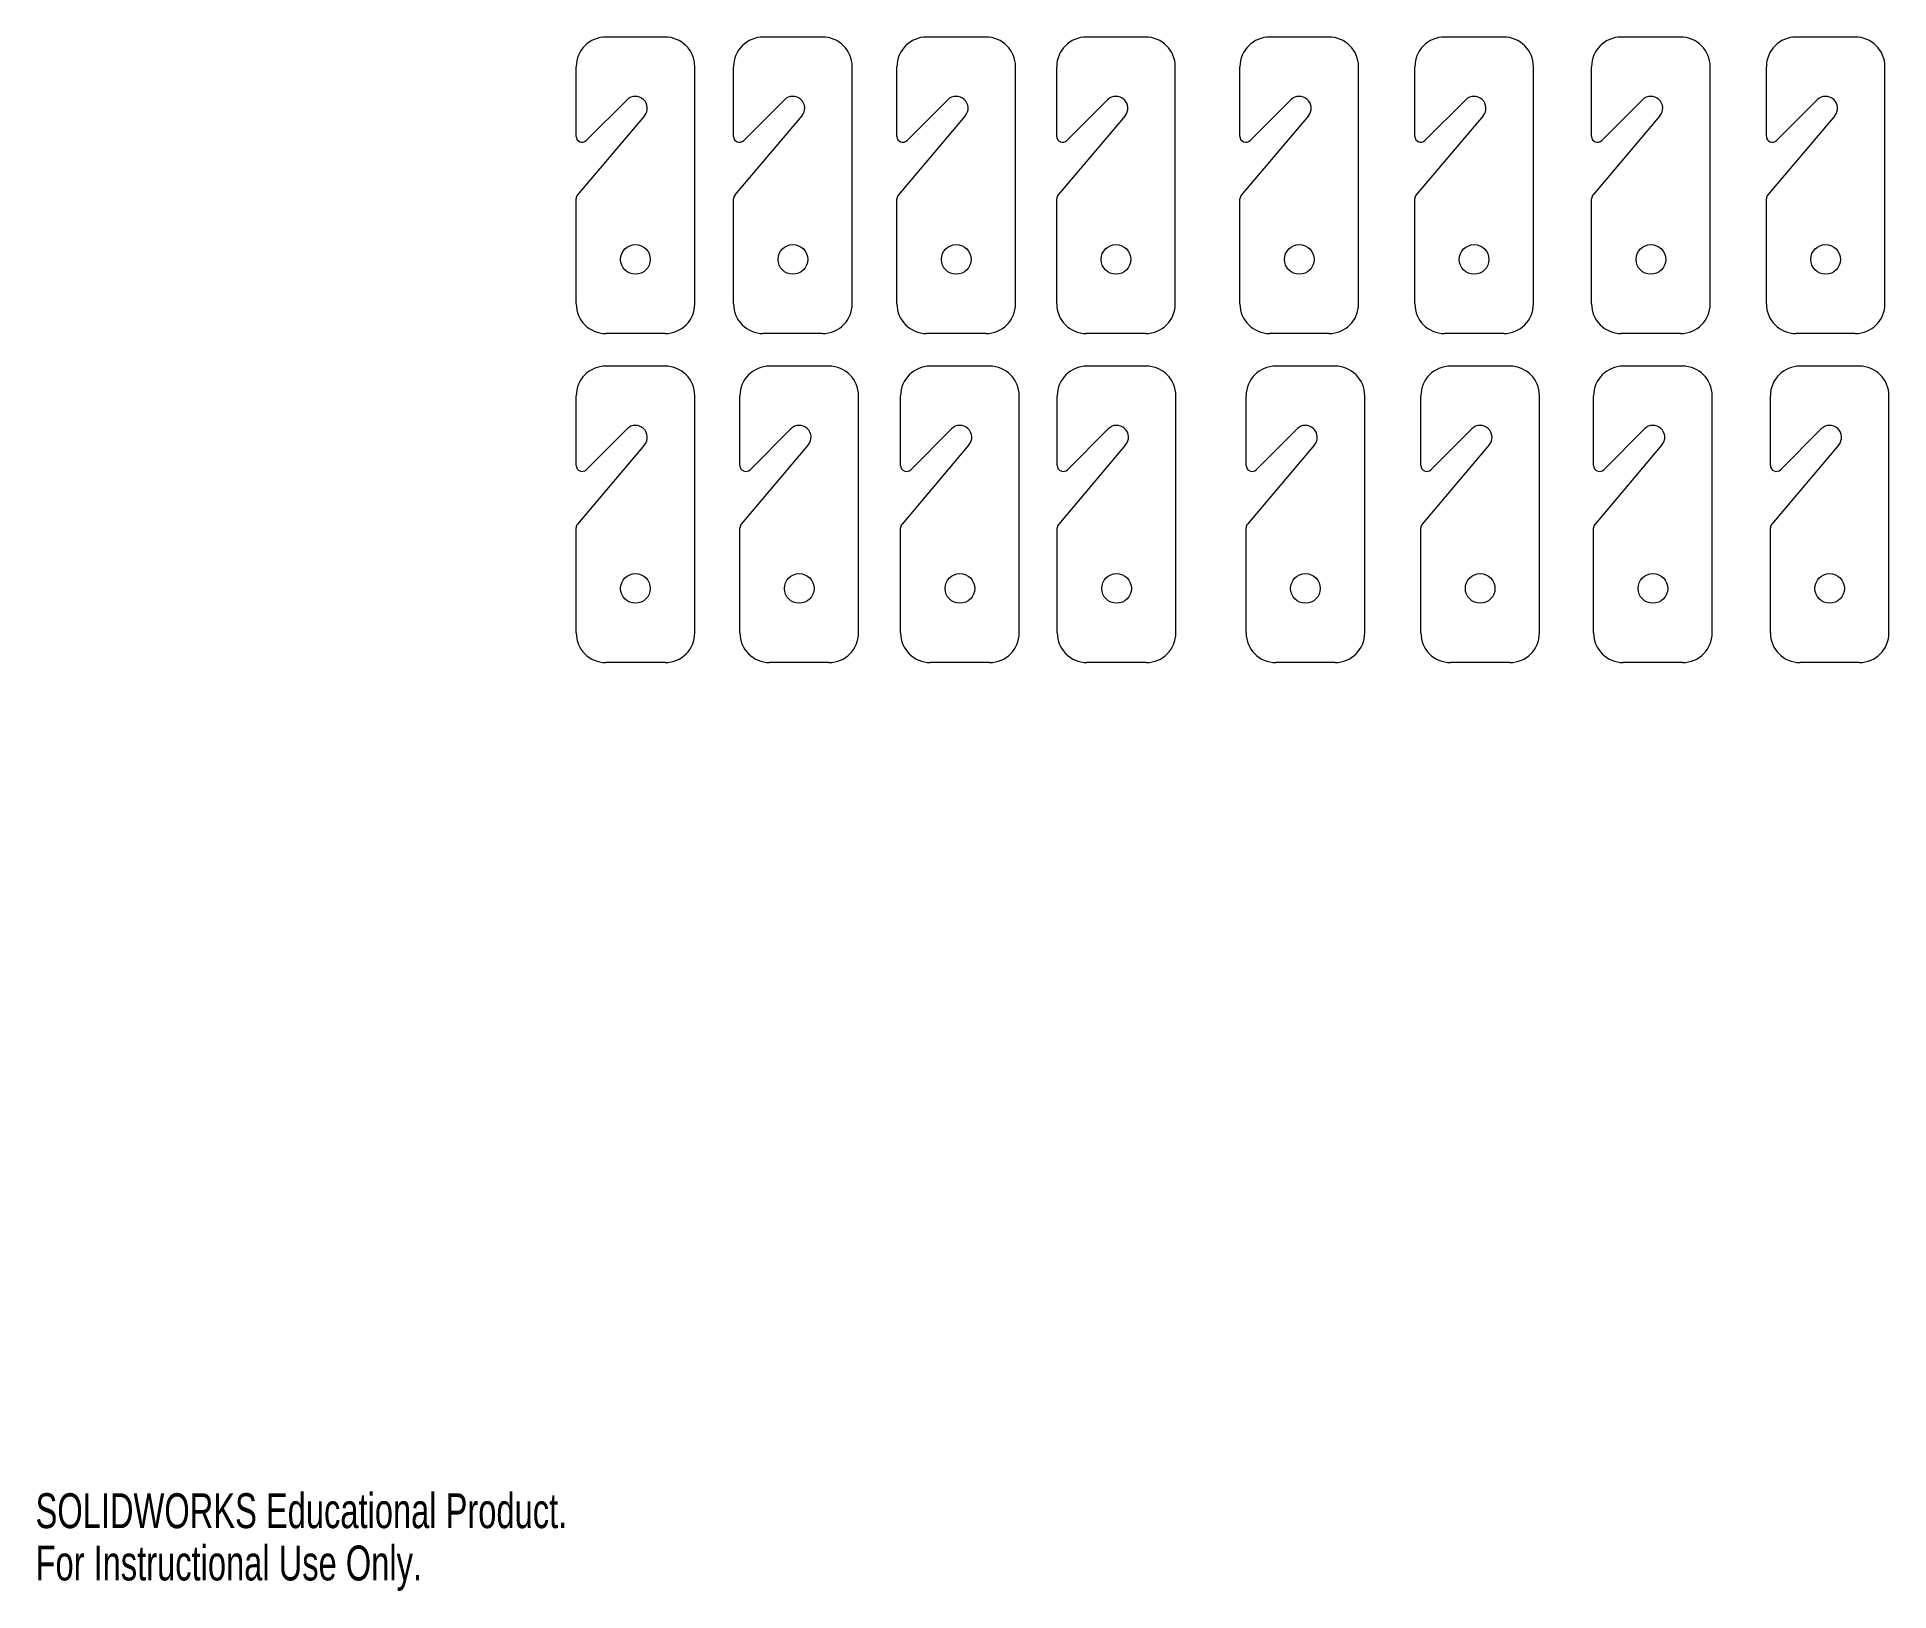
# Model space of a CAD drawing. Header units: inches. Extents: x 0.01 to 7.81, y 0 to 6.55.
import ezdxf

# ---------------------------------------------------------------- set-up
doc = ezdxf.new("R2010")
doc.units = ezdxf.units.IN
doc.header["$MEASUREMENT"] = 0
doc.styles.add('SLDTEXTSTYLE0', font='TXT', dxfattribs={"width": 0.7})

msp = doc.modelspace()

# ---------------------------------------------------------------- linework, layer by layer
at = {"color": 7, "linetype": 'Continuous', "lineweight": 15}
for p, q in [((2.6544, 6.5496), (2.4044, 6.5496)), ((3.3181, 6.5496), (3.0681, 6.5496)), ((4.0068, 6.5496), (3.7568, 6.5496)), ((4.6803, 6.5496), (4.4303, 6.5496)), ((5.4532, 6.5496), (5.2032, 6.5496)), ((6.1904, 6.5496), (5.9404, 6.5496)), ((6.9356, 6.5496), (6.6856, 6.5496)), ((7.6724, 6.5496), (7.4224, 6.5496)), ((2.2794, 6.1307), (2.2794, 6.4246)), ((2.7794, 5.4246), (2.7794, 6.4246)), ((2.9431, 6.1307), (2.9431, 6.4246)), ((3.4431, 5.4246), (3.4431, 6.4246)), ((3.6318, 6.1307), (3.6318, 6.4246)), ((4.1318, 5.4246), (4.1318, 6.4246)), ((4.3053, 6.1307), (4.3053, 6.4246)), ((4.8053, 5.4246), (4.8053, 6.4246)), ((5.0782, 6.1307), (5.0782, 6.4246)), ((5.5782, 5.4246), (5.5782, 6.4246)), ((5.8154, 6.1307), (5.8154, 6.4246)), ((6.3154, 5.4246), (6.3154, 6.4246)), ((6.5606, 6.1307), (6.5606, 6.4246)), ((7.0606, 5.4246), (7.0606, 6.4246)), ((7.2974, 6.1307), (7.2974, 6.4246)), ((7.7974, 5.4246), (7.7974, 6.4246)), ((2.494, 6.285), (2.322, 6.113)), ((3.1578, 6.285), (2.9858, 6.113)), ((3.8464, 6.285), (3.6745, 6.113)), ((4.5199, 6.285), (4.348, 6.113)), ((5.2929, 6.285), (5.1209, 6.113)), ((6.03, 6.285), (5.858, 6.113)), ((6.7753, 6.285), (6.6033, 6.113)), ((7.5121, 6.285), (7.3401, 6.113)), ((2.5675, 6.2173), (2.2853, 5.8838)), ((3.2313, 6.2173), (2.949, 5.8838)), ((3.9199, 6.2173), (3.6377, 5.8838)), ((4.5934, 6.2173), (4.3112, 5.8838)), ((5.3664, 6.2173), (5.0841, 5.8838)), ((6.1035, 6.2173), (5.8213, 5.8838)), ((6.8488, 6.2173), (6.5666, 5.8838)), ((7.5856, 6.2173), (7.3034, 5.8838)), ((2.2794, 5.4246), (2.2794, 5.8677)), ((2.9431, 5.4246), (2.9431, 5.8677)), ((3.6318, 5.4246), (3.6318, 5.8677)), ((4.3053, 5.4246), (4.3053, 5.8677)), ((5.0782, 5.4246), (5.0782, 5.8677)), ((5.8154, 5.4246), (5.8154, 5.8677)), ((6.5606, 5.4246), (6.5606, 5.8677)), ((7.2974, 5.4246), (7.2974, 5.8677)), ((2.6544, 5.2996), (2.4044, 5.2996)), ((3.3181, 5.2996), (3.0681, 5.2996)), ((4.0068, 5.2996), (3.7568, 5.2996)), ((4.6803, 5.2996), (4.4303, 5.2996)), ((5.4532, 5.2996), (5.2032, 5.2996)), ((6.1904, 5.2996), (5.9404, 5.2996)), ((6.9356, 5.2996), (6.6856, 5.2996)), ((7.6724, 5.2996), (7.4224, 5.2996)), ((2.6544, 5.1622), (2.4044, 5.1622)), ((3.3448, 5.1622), (3.0948, 5.1622)), ((4.0223, 5.1622), (3.7723, 5.1622)), ((4.6829, 5.1622), (4.4329, 5.1622)), ((5.479, 5.1622), (5.229, 5.1622)), ((6.2158, 5.1622), (5.9658, 5.1622)), ((6.9441, 5.1622), (6.6941, 5.1622)), ((7.6894, 5.1622), (7.4394, 5.1622)), ((2.2794, 4.7432), (2.2794, 5.0372)), ((2.7794, 4.0372), (2.7794, 5.0372)), ((2.9698, 4.7432), (2.9698, 5.0372)), ((3.4698, 4.0372), (3.4698, 5.0372)), ((3.6473, 4.7432), (3.6473, 5.0372)), ((4.1473, 4.0372), (4.1473, 5.0372)), ((4.3079, 4.7432), (4.3079, 5.0372)), ((4.8079, 4.0372), (4.8079, 5.0372)), ((5.104, 4.7432), (5.104, 5.0372)), ((5.604, 4.0372), (5.604, 5.0372)), ((5.8408, 4.7432), (5.8408, 5.0372)), ((6.3408, 4.0372), (6.3408, 5.0372)), ((6.5691, 4.7432), (6.5691, 5.0372)), ((7.0691, 4.0372), (7.0691, 5.0372)), ((7.3144, 4.7432), (7.3144, 5.0372)), ((7.8144, 4.0372), (7.8144, 5.0372)), ((2.494, 4.8975), (2.322, 4.7256)), ((3.1844, 4.8975), (3.0125, 4.7256)), ((3.8619, 4.8975), (3.69, 4.7256)), ((4.5225, 4.8975), (4.3506, 4.7256)), ((5.3186, 4.8975), (5.1466, 4.7256)), ((6.0554, 4.8975), (5.8834, 4.7256)), ((6.7837, 4.8975), (6.6118, 4.7256)), ((7.529, 4.8975), (7.3571, 4.7256)), ((2.5675, 4.8299), (2.2853, 4.4964)), ((3.258, 4.8299), (2.9757, 4.4964)), ((3.9355, 4.8299), (3.6532, 4.4964)), ((4.5961, 4.8299), (4.3138, 4.4964)), ((5.3921, 4.8299), (5.1099, 4.4964)), ((6.1289, 4.8299), (5.8467, 4.4964)), ((6.8573, 4.8299), (6.575, 4.4964)), ((7.6025, 4.8299), (7.3203, 4.4964)), ((2.2794, 4.0372), (2.2794, 4.4802)), ((2.9698, 4.0372), (2.9698, 4.4802)), ((3.6473, 4.0372), (3.6473, 4.4802)), ((4.3079, 4.0372), (4.3079, 4.4802)), ((5.104, 4.0372), (5.104, 4.4802)), ((5.8408, 4.0372), (5.8408, 4.4802)), ((6.5691, 4.0372), (6.5691, 4.4802)), ((7.3144, 4.0372), (7.3144, 4.4802)), ((2.6544, 3.9122), (2.4044, 3.9122)), ((3.3448, 3.9122), (3.0948, 3.9122)), ((4.0223, 3.9122), (3.7723, 3.9122)), ((4.6829, 3.9122), (4.4329, 3.9122)), ((5.479, 3.9122), (5.229, 3.9122)), ((6.2158, 3.9122), (5.9658, 3.9122)), ((6.9441, 3.9122), (6.6941, 3.9122)), ((7.6894, 3.9122), (7.4394, 3.9122))]:
    msp.add_line(p, q, dxfattribs=at)
for centre in [(2.5294, 5.6121), (3.1931, 5.6121), (3.8818, 5.6121), (4.5553, 5.6121), (5.3282, 5.6121), (6.0654, 5.6121), (6.8106, 5.6121), (7.5474, 5.6121), (2.5294, 4.2247), (3.2198, 4.2247), (3.8973, 4.2247), (4.5579, 4.2247), (5.354, 4.2247), (6.0908, 4.2247), (6.8191, 4.2247), (7.5644, 4.2247)]:
    msp.add_circle(centre, 0.0625, dxfattribs=at)
for centre, radius, start, end in [((2.4044, 6.4246), 0.125, 90, 180), ((2.6544, 6.4246), 0.125, 0, 90), ((3.0681, 6.4246), 0.125, 90, 180), ((3.3181, 6.4246), 0.125, 0, 90), ((3.7568, 6.4246), 0.125, 90, 180), ((4.0068, 6.4246), 0.125, 0, 90), ((4.4303, 6.4246), 0.125, 90, 180), ((4.6803, 6.4246), 0.125, 0, 90), ((5.2032, 6.4246), 0.125, 90, 180), ((5.4532, 6.4246), 0.125, 0, 90), ((5.9404, 6.4246), 0.125, 90, 180), ((6.1904, 6.4246), 0.125, 0, 90), ((6.6856, 6.4246), 0.125, 90, 180), ((6.9356, 6.4246), 0.125, 0, 90), ((7.4224, 6.4246), 0.125, 90, 180), ((7.6724, 6.4246), 0.125, 0, 90), ((2.5294, 6.2496), 0.05, 319.75672, 135), ((3.1931, 6.2496), 0.05, 319.75672, 135), ((3.8818, 6.2496), 0.05, 319.75672, 135), ((4.5553, 6.2496), 0.05, 319.75672, 135), ((5.3282, 6.2496), 0.05, 319.75672, 135), ((6.0654, 6.2496), 0.05, 319.75672, 135), ((6.8106, 6.2496), 0.05, 319.75672, 135), ((7.5474, 6.2496), 0.05, 319.75672, 135), ((2.3044, 6.1307), 0.025, 180, 315), ((2.9681, 6.1307), 0.025, 180, 315), ((3.6568, 6.1307), 0.025, 180, 315), ((4.3303, 6.1307), 0.025, 180, 315), ((5.1032, 6.1307), 0.025, 180, 315), ((5.8404, 6.1307), 0.025, 180, 315), ((6.5856, 6.1307), 0.025, 180, 315), ((7.3224, 6.1307), 0.025, 180, 315), ((2.3044, 5.8677), 0.025, 139.75672, 180), ((2.9681, 5.8677), 0.025, 139.75672, 180), ((3.6568, 5.8677), 0.025, 139.75672, 180), ((4.3303, 5.8677), 0.025, 139.75672, 180), ((5.1032, 5.8677), 0.025, 139.75672, 180), ((5.8404, 5.8677), 0.025, 139.75672, 180), ((6.5856, 5.8677), 0.025, 139.75672, 180), ((7.3224, 5.8677), 0.025, 139.75672, 180), ((2.4044, 5.4246), 0.125, 180, 270), ((2.6544, 5.4246), 0.125, 270, 0), ((3.0681, 5.4246), 0.125, 180, 270), ((3.3181, 5.4246), 0.125, 270, 0), ((3.7568, 5.4246), 0.125, 180, 270), ((4.0068, 5.4246), 0.125, 270, 0), ((4.4303, 5.4246), 0.125, 180, 270), ((4.6803, 5.4246), 0.125, 270, 0), ((5.2032, 5.4246), 0.125, 180, 270), ((5.4532, 5.4246), 0.125, 270, 0), ((5.9404, 5.4246), 0.125, 180, 270), ((6.1904, 5.4246), 0.125, 270, 0), ((6.6856, 5.4246), 0.125, 180, 270), ((6.9356, 5.4246), 0.125, 270, 0), ((7.4224, 5.4246), 0.125, 180, 270), ((7.6724, 5.4246), 0.125, 270, 0), ((2.4044, 5.0372), 0.125, 90, 180), ((2.6544, 5.0372), 0.125, 0, 90), ((3.0948, 5.0372), 0.125, 90, 180), ((3.3448, 5.0372), 0.125, 0, 90), ((3.7723, 5.0372), 0.125, 90, 180), ((4.0223, 5.0372), 0.125, 0, 90), ((4.4329, 5.0372), 0.125, 90, 180), ((4.6829, 5.0372), 0.125, 0, 90), ((5.229, 5.0372), 0.125, 90, 180), ((5.479, 5.0372), 0.125, 0, 90), ((5.9658, 5.0372), 0.125, 90, 180), ((6.2158, 5.0372), 0.125, 0, 90), ((6.6941, 5.0372), 0.125, 90, 180), ((6.9441, 5.0372), 0.125, 0, 90), ((7.4394, 5.0372), 0.125, 90, 180), ((7.6894, 5.0372), 0.125, 0, 90), ((2.5294, 4.8622), 0.05, 319.75672, 135), ((3.2198, 4.8622), 0.05, 319.75672, 135), ((3.8973, 4.8622), 0.05, 319.75672, 135), ((4.5579, 4.8622), 0.05, 319.75672, 135), ((5.354, 4.8622), 0.05, 319.75672, 135), ((6.0908, 4.8622), 0.05, 319.75672, 135), ((6.8191, 4.8622), 0.05, 319.75672, 135), ((7.5644, 4.8622), 0.05, 319.75672, 135), ((2.3044, 4.7432), 0.025, 180, 315), ((2.9948, 4.7432), 0.025, 180, 315), ((3.6723, 4.7432), 0.025, 180, 315), ((4.3329, 4.7432), 0.025, 180, 315), ((5.129, 4.7432), 0.025, 180, 315), ((5.8658, 4.7432), 0.025, 180, 315), ((6.5941, 4.7432), 0.025, 180, 315), ((7.3394, 4.7432), 0.025, 180, 315), ((2.3044, 4.4802), 0.025, 139.75672, 180), ((2.9948, 4.4802), 0.025, 139.75672, 180), ((3.6723, 4.4802), 0.025, 139.75672, 180), ((4.3329, 4.4802), 0.025, 139.75672, 180), ((5.129, 4.4802), 0.025, 139.75672, 180), ((5.8658, 4.4802), 0.025, 139.75672, 180), ((6.5941, 4.4802), 0.025, 139.75672, 180), ((7.3394, 4.4802), 0.025, 139.75672, 180), ((2.4044, 4.0372), 0.125, 180, 270), ((2.6544, 4.0372), 0.125, 270, 0), ((3.0948, 4.0372), 0.125, 180, 270), ((3.3448, 4.0372), 0.125, 270, 0), ((3.7723, 4.0372), 0.125, 180, 270), ((4.0223, 4.0372), 0.125, 270, 0), ((4.4329, 4.0372), 0.125, 180, 270), ((4.6829, 4.0372), 0.125, 270, 0), ((5.229, 4.0372), 0.125, 180, 270), ((5.479, 4.0372), 0.125, 270, 0), ((5.9658, 4.0372), 0.125, 180, 270), ((6.2158, 4.0372), 0.125, 270, 0), ((6.6941, 4.0372), 0.125, 180, 270), ((6.9441, 4.0372), 0.125, 270, 0), ((7.4394, 4.0372), 0.125, 180, 270), ((7.6894, 4.0372), 0.125, 270, 0)]:
    msp.add_arc(centre, radius, start, end, dxfattribs=at)

# ---------------------------------------------------------------- texts
at = {"color": 7, "linetype": 'Continuous', "char_height": 0.14705, "attachment_point": 1, "style": 'SLDTEXTSTYLE0'}
for s, insert in [('SOLIDWORKS Educational Product.', (0, 0.4101)), ('For Instructional Use Only.', (0, 0.1896))]:
    msp.add_mtext(s, dxfattribs=dict(at, insert=insert))

doc.saveas('drawing.dxf')
